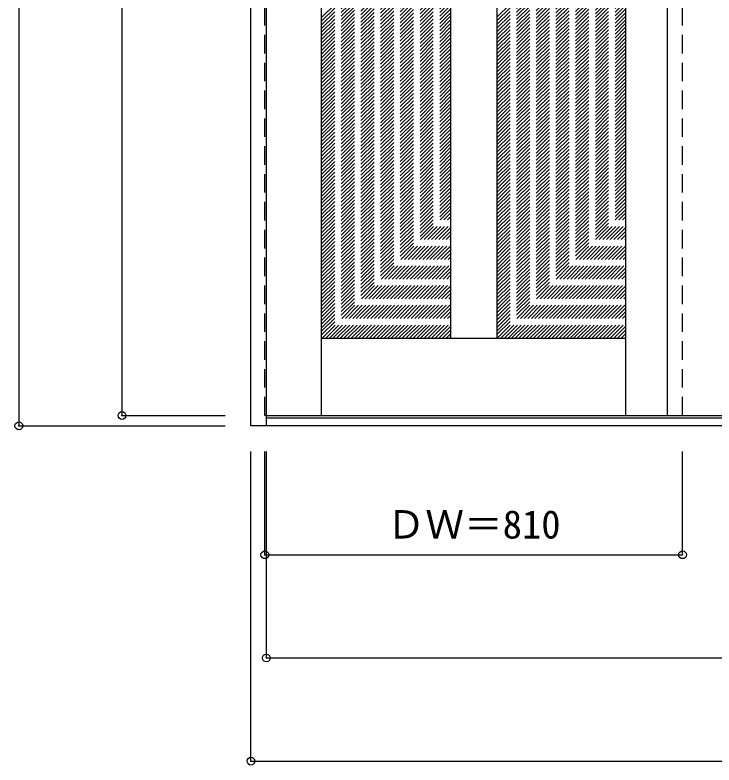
# Model space of a CAD drawing. Units: millimetres, scale not verified. Extents: x -1733 to 2026, y -1756 to 1156.
# Drawn here: x -1646 to -290, y -1756 to -302 of the extents above; entities that cross this region are included whole.
import ezdxf
from ezdxf.enums import TextEntityAlignment as Align

# ---------------------------------------------------------------- set-up
doc = ezdxf.new("R2010")
doc.units = ezdxf.units.MM
doc.header["$LTSCALE"] = 30
doc.header["$PDMODE"] = 32
doc.header["$PDSIZE"] = 15
doc.linetypes.add('DASHED1', pattern=[1.8, 1.2, -0.6])
doc.layers.add('0-0', color=4, linetype='DASHED1')
doc.layers.add('0-1_寸法', color=7, linetype='Continuous')
doc.styles.add('ＭＳ ゴシック', font='')
doc.styles.get('ＭＳ ゴシック').set_extended_font_data('MS Gothic')

msp = doc.modelspace()

# ---------------------------------------------------------------- linework, layer by layer
at = {"layer": '0-0', "color": 3, "linetype": 'Continuous'}
for p, q in [((-1188.2, -1098.55), (-1188.2, 1148.45)), ((-1158.2, -1098.55), (-1158.2, 1148.45)), ((-1051.2, -1078.55), (-1051.2, 1104.45)), ((-461.2, -1078.55), (-461.2, 1104.45)), ((-381.2, 1104.45), (-381.2, -1078.55)), ((-801.2, 969.45), (-801.2, -928.55)), ((-711.2, 969.45), (-711.2, -928.55)), ((-1051.2, -928.55), (-461.2, -928.55)), ((-1158.2, -1078.55), (1208.8, -1078.55)), ((1988.8, -1083.55), (-1158.2, -1083.55)), ((2018.8, -1098.55), (-1188.2, -1098.55))]:
    msp.add_line(p, q, dxfattribs=at)
at = {"layer": '0-0'}
for p, q in [((-351.2, -1078.55), (-351.2, 1104.45)), ((-1051.2, -307.22), (-801.2, -57.22)), ((-711.2, -306.64), (-461.2, -56.64)), ((-1051.2, -314.3), (-801.2, -64.3)), ((-1051.2, -321.37), (-801.2, -71.37)), ((-711.2, -313.71), (-461.2, -63.71)), ((-711.2, -320.78), (-461.2, -70.78)), ((-1051.2, -328.44), (-801.2, -78.44)), ((-1051.2, -335.51), (-801.2, -85.51)), ((-711.2, -327.85), (-461.2, -77.85)), ((-711.2, -334.92), (-461.2, -84.92)), ((-1051.2, -342.58), (-801.2, -92.58)), ((-1051.2, -349.65), (-801.2, -99.65)), ((-711.2, -341.99), (-461.2, -91.99)), ((-711.2, -349.06), (-461.2, -99.06)), ((-1051.2, -356.72), (-801.2, -106.72)), ((-1051.2, -363.79), (-801.2, -113.79)), ((-711.2, -356.13), (-461.2, -106.13)), ((-711.2, -363.2), (-461.2, -113.2)), ((-1051.2, -370.86), (-801.2, -120.86)), ((-1051.2, -377.94), (-801.2, -127.94)), ((-711.2, -370.28), (-461.2, -120.28)), ((-711.2, -377.35), (-461.2, -127.35)), ((-1051.2, -385.01), (-801.2, -135.01)), ((-1051.2, -392.08), (-801.2, -142.08)), ((-711.2, -384.42), (-461.2, -134.42)), ((-711.2, -391.49), (-461.2, -141.49)), ((-1051.2, -399.15), (-801.2, -149.15)), ((-1051.2, -406.22), (-801.2, -156.22)), ((-711.2, -398.56), (-461.2, -148.56)), ((-711.2, -405.63), (-461.2, -155.63)), ((-1051.2, -413.29), (-801.2, -163.29)), ((-1051.2, -420.36), (-801.2, -170.36)), ((-711.2, -412.7), (-461.2, -162.7)), ((-711.2, -419.77), (-461.2, -169.77)), ((-1051.2, -427.43), (-801.2, -177.43)), ((-1051.2, -434.5), (-801.2, -184.5)), ((-711.2, -426.84), (-461.2, -176.84)), ((-711.2, -433.91), (-461.2, -183.91)), ((-1051.2, -441.57), (-801.2, -191.57)), ((-1051.2, -448.65), (-801.2, -198.65)), ((-711.2, -440.99), (-461.2, -190.99)), ((-711.2, -448.06), (-461.2, -198.06)), ((-1051.2, -455.72), (-801.2, -205.72)), ((-1051.2, -462.79), (-801.2, -212.79)), ((-711.2, -455.13), (-461.2, -205.13)), ((-711.2, -462.2), (-461.2, -212.2)), ((-1051.2, -469.86), (-801.2, -219.86)), ((-1051.2, -476.93), (-801.2, -226.93)), ((-711.2, -469.27), (-461.2, -219.27)), ((-711.2, -476.34), (-461.2, -226.34)), ((-1051.2, -484), (-801.2, -234)), ((-1051.2, -491.07), (-801.2, -241.07)), ((-711.2, -483.41), (-461.2, -233.41)), ((-711.2, -490.48), (-461.2, -240.48)), ((-1051.2, -498.14), (-801.2, -248.14)), ((-1051.2, -505.21), (-801.2, -255.21)), ((-711.2, -497.55), (-461.2, -247.55)), ((-711.2, -504.63), (-461.2, -254.63)), ((-711.2, -511.7), (-461.2, -261.7)), ((-1051.2, -512.29), (-801.2, -262.29)), ((-1051.2, -519.36), (-801.2, -269.36)), ((-711.2, -518.77), (-461.2, -268.77)), ((-711.2, -525.84), (-461.2, -275.84)), ((-1051.2, -526.43), (-801.2, -276.43)), ((-1051.2, -533.5), (-801.2, -283.5)), ((-1051.2, -540.57), (-801.2, -290.57)), ((-711.2, -532.91), (-461.2, -282.91)), ((-711.2, -539.98), (-461.2, -289.98)), ((-1051.2, -547.64), (-801.2, -297.64)), ((-1051.2, -554.71), (-801.2, -304.71)), ((-711.2, -547.05), (-461.2, -297.05)), ((-711.2, -554.12), (-461.2, -304.12)), ((-1051.2, -561.78), (-801.2, -311.78)), ((-1051.2, -568.85), (-801.2, -318.85)), ((-711.2, -561.19), (-461.2, -311.19)), ((-711.2, -568.27), (-461.2, -318.27)), ((-1051.2, -575.93), (-801.2, -325.93)), ((-1051.2, -583), (-801.2, -333)), ((-711.2, -575.34), (-461.2, -325.34)), ((-711.2, -582.41), (-461.2, -332.41)), ((-1051.2, -590.07), (-801.2, -340.07)), ((-1051.2, -597.14), (-801.2, -347.14)), ((-711.2, -589.48), (-461.2, -339.48)), ((-711.2, -596.55), (-461.2, -346.55)), ((-1051.2, -604.21), (-801.2, -354.21)), ((-1051.2, -611.28), (-801.2, -361.28)), ((-711.2, -603.62), (-461.2, -353.62)), ((-711.2, -610.69), (-461.2, -360.69)), ((-1051.2, -618.35), (-801.2, -368.35)), ((-1051.2, -625.42), (-801.2, -375.42)), ((-711.2, -617.76), (-461.2, -367.76)), ((-711.2, -624.83), (-461.2, -374.83)), ((-1051.2, -632.49), (-801.2, -382.49)), ((-1051.2, -639.56), (-801.2, -389.56)), ((-711.2, -631.9), (-461.2, -381.9)), ((-711.2, -638.98), (-461.2, -388.98)), ((-1051.2, -646.64), (-801.2, -396.64)), ((-1051.2, -653.71), (-801.2, -403.71)), ((-711.2, -646.05), (-461.2, -396.05)), ((-711.2, -653.12), (-461.2, -403.12)), ((-1051.2, -660.78), (-801.2, -410.78)), ((-1051.2, -667.85), (-801.2, -417.85)), ((-711.2, -660.19), (-461.2, -410.19)), ((-711.2, -667.26), (-461.2, -417.26)), ((-1051.2, -674.92), (-801.2, -424.92)), ((-1051.2, -681.99), (-801.2, -431.99)), ((-711.2, -674.33), (-461.2, -424.33)), ((-711.2, -681.4), (-461.2, -431.4)), ((-1051.2, -689.06), (-801.2, -439.06)), ((-1051.2, -696.13), (-801.2, -446.13)), ((-711.2, -688.47), (-461.2, -438.47)), ((-711.2, -695.54), (-461.2, -445.54)), ((-1051.2, -703.2), (-801.2, -453.2)), ((-1051.2, -710.28), (-801.2, -460.28)), ((-711.2, -702.62), (-461.2, -452.62)), ((-711.2, -709.69), (-461.2, -459.69)), ((-1051.2, -717.35), (-801.2, -467.35)), ((-1051.2, -724.42), (-801.2, -474.42)), ((-711.2, -716.76), (-461.2, -466.76)), ((-711.2, -723.83), (-461.2, -473.83)), ((-1051.2, -731.49), (-801.2, -481.49)), ((-1051.2, -738.56), (-801.2, -488.56)), ((-711.2, -730.9), (-461.2, -480.9)), ((-711.2, -737.97), (-461.2, -487.97)), ((-1051.2, -745.63), (-801.2, -495.63)), ((-1051.2, -752.7), (-801.2, -502.7)), ((-711.2, -745.04), (-461.2, -495.04)), ((-711.2, -752.11), (-461.2, -502.11)), ((-1051.2, -759.77), (-801.2, -509.77)), ((-1051.2, -766.84), (-801.2, -516.84)), ((-711.2, -759.18), (-461.2, -509.18)), ((-711.2, -766.26), (-461.2, -516.26)), ((-711.2, -773.33), (-461.2, -523.33)), ((-1051.2, -773.91), (-801.2, -523.91)), ((-1051.2, -780.99), (-801.2, -530.99)), ((-711.2, -780.4), (-461.2, -530.4)), ((-711.2, -787.47), (-461.2, -537.47)), ((-1051.2, -788.06), (-801.2, -538.06)), ((-1051.2, -795.13), (-801.2, -545.13)), ((-1051.2, -802.2), (-801.2, -552.2)), ((-711.2, -794.54), (-461.2, -544.54)), ((-711.2, -801.61), (-461.2, -551.61)), ((-1051.2, -809.27), (-801.2, -559.27)), ((-1051.2, -816.34), (-801.2, -566.34)), ((-711.2, -808.68), (-461.2, -558.68)), ((-711.2, -815.75), (-461.2, -565.75)), ((-1051.2, -823.41), (-801.2, -573.41)), ((-1051.2, -830.48), (-801.2, -580.48)), ((-711.2, -822.82), (-461.2, -572.82)), ((-711.2, -829.89), (-461.2, -579.89)), ((-1051.2, -837.55), (-801.2, -587.55)), ((-1051.2, -844.63), (-801.2, -594.63)), ((-711.2, -836.97), (-461.2, -586.97)), ((-711.2, -844.04), (-461.2, -594.04)), ((-1051.2, -851.7), (-801.2, -601.7)), ((-1051.2, -858.77), (-801.2, -608.77)), ((-711.2, -851.11), (-461.2, -601.11)), ((-711.2, -858.18), (-461.2, -608.18)), ((-1051.2, -865.84), (-801.2, -615.84)), ((-1051.2, -872.91), (-801.2, -622.91)), ((-711.2, -865.25), (-461.2, -615.25)), ((-711.2, -872.32), (-461.2, -622.32)), ((-1051.2, -879.98), (-801.2, -629.98)), ((-1051.2, -887.05), (-801.2, -637.05)), ((-711.2, -879.39), (-461.2, -629.39)), ((-711.2, -886.46), (-461.2, -636.46)), ((-1051.2, -894.12), (-801.2, -644.12)), ((-1051.2, -901.19), (-801.2, -651.19)), ((-711.2, -893.53), (-461.2, -643.53)), ((-711.2, -900.61), (-461.2, -650.61)), ((-1051.2, -908.27), (-801.2, -658.27)), ((-1051.2, -915.34), (-801.2, -665.34)), ((-711.2, -907.68), (-461.2, -657.68)), ((-711.2, -914.75), (-461.2, -664.75)), ((-1051.2, -922.41), (-801.2, -672.41)), ((-1050.27, -928.55), (-801.2, -679.48)), ((-711.2, -921.82), (-461.2, -671.82)), ((-710.86, -928.55), (-461.2, -678.89)), ((-1043.2, -928.55), (-801.2, -686.55)), ((-1036.13, -928.55), (-801.2, -693.62)), ((-703.79, -928.55), (-461.2, -685.96)), ((-696.72, -928.55), (-461.2, -693.03)), ((-1029.06, -928.55), (-801.2, -700.69)), ((-1021.99, -928.55), (-801.2, -707.76)), ((-689.65, -928.55), (-461.2, -700.1)), ((-682.58, -928.55), (-461.2, -707.17)), ((-1014.92, -928.55), (-801.2, -714.83)), ((-1007.85, -928.55), (-801.2, -721.9)), ((-675.51, -928.55), (-461.2, -714.24)), ((-668.44, -928.55), (-461.2, -721.32)), ((-1000.78, -928.55), (-801.2, -728.98)), ((-993.71, -928.55), (-801.2, -736.05)), ((-661.37, -928.55), (-461.2, -728.39)), ((-654.29, -928.55), (-461.2, -735.46)), ((-986.63, -928.55), (-801.2, -743.12)), ((-979.56, -928.55), (-801.2, -750.19)), ((-647.22, -928.55), (-461.2, -742.53)), ((-640.15, -928.55), (-461.2, -749.6)), ((-972.49, -928.55), (-801.2, -757.26)), ((-965.42, -928.55), (-801.2, -764.33)), ((-633.08, -928.55), (-461.2, -756.67)), ((-626.01, -928.55), (-461.2, -763.74)), ((-958.35, -928.55), (-801.2, -771.4)), ((-951.28, -928.55), (-801.2, -778.47)), ((-618.94, -928.55), (-461.2, -770.81)), ((-611.87, -928.55), (-461.2, -777.88)), ((-604.8, -928.55), (-461.2, -784.96)), ((-944.21, -928.55), (-801.2, -785.54)), ((-937.14, -928.55), (-801.2, -792.62)), ((-597.73, -928.55), (-461.2, -792.03)), ((-590.65, -928.55), (-461.2, -799.1)), ((-930.07, -928.55), (-801.2, -799.69)), ((-922.99, -928.55), (-801.2, -806.76)), ((-915.92, -928.55), (-801.2, -813.83)), ((-583.58, -928.55), (-461.2, -806.17)), ((-576.51, -928.55), (-461.2, -813.24)), ((-908.85, -928.55), (-801.2, -820.9)), ((-901.78, -928.55), (-801.2, -827.97)), ((-569.44, -928.55), (-461.2, -820.31)), ((-562.37, -928.55), (-461.2, -827.38)), ((-894.71, -928.55), (-801.2, -835.04)), ((-887.64, -928.55), (-801.2, -842.11)), ((-555.3, -928.55), (-461.2, -834.45)), ((-548.23, -928.55), (-461.2, -841.52)), ((-880.57, -928.55), (-801.2, -849.18)), ((-873.5, -928.55), (-801.2, -856.26)), ((-541.16, -928.55), (-461.2, -848.6)), ((-534.09, -928.55), (-461.2, -855.67)), ((-866.43, -928.55), (-801.2, -863.33)), ((-859.36, -928.55), (-801.2, -870.4)), ((-527.01, -928.55), (-461.2, -862.74)), ((-519.94, -928.55), (-461.2, -869.81)), ((-852.28, -928.55), (-801.2, -877.47)), ((-845.21, -928.55), (-801.2, -884.54)), ((-512.87, -928.55), (-461.2, -876.88)), ((-505.8, -928.55), (-461.2, -883.95)), ((-838.14, -928.55), (-801.2, -891.61)), ((-831.07, -928.55), (-801.2, -898.68)), ((-498.73, -928.55), (-461.2, -891.02)), ((-491.66, -928.55), (-461.2, -898.09)), ((-824, -928.55), (-801.2, -905.75)), ((-816.93, -928.55), (-801.2, -912.82)), ((-484.59, -928.55), (-461.2, -905.16)), ((-477.52, -928.55), (-461.2, -912.23)), ((-809.86, -928.55), (-801.2, -919.89)), ((-802.79, -928.55), (-801.2, -926.97)), ((-470.45, -928.55), (-461.2, -919.31)), ((-463.38, -928.55), (-461.2, -926.38)), ((-1158.2, -1078.55), (-1161.2, -1078.55))]:
    msp.add_line(p, q, dxfattribs=at)
msp.add_lwpolyline([(-1161.2, -1078.55), (-1161.2, 1104.45), (-1158.2, 1104.45)], dxfattribs=at)
at = {"layer": '0-1_寸法', "color": 4}
for p, q in [((-1638.2, 1148.45), (-1638.2, -1098.55)), ((-1438.2, 1104.45), (-1438.2, -1078.55)), ((-1438.2, -1078.55), (-1238.2, -1078.55)), ((-1638.2, -1098.55), (-1238.2, -1098.55)), ((-1188.2, -1748.55), (-1188.2, -1148.55)), ((-1161.2, -1348.55), (-1161.2, -1148.55)), ((-1158.2, -1548.55), (-1158.2, -1148.55))]:
    msp.add_line(p, q, dxfattribs=at)
for points in [[(-1188.2, -1748.55), (2018.8, -1748.55), (2018.8, -1148.55)], [(-1161.2, -1348.55), (-351.2, -1348.55), (-351.2, -1148.55)], [(-1158.2, -1548.55), (1178.8, -1548.55), (1178.8, -1148.55)]]:
    msp.add_lwpolyline(points, dxfattribs=at)
at = {"layer": '0-1_寸法'}
for p in [(-1438.2, -1078.55), (-1638.2, -1098.55), (-1161.2, -1348.55), (-351.2, -1348.55), (-1158.2, -1548.55), (-1188.2, -1748.55)]:
    msp.add_point(p, dxfattribs=at)

# ---------------------------------------------------------------- texts
at = {"layer": '0-1_寸法', "style": 'ＭＳ ゴシック'}
msp.add_text('ＤＷ＝810', height=54.99, dxfattribs=at).set_placement((-924.95, -1333.55), align=Align.BOTTOM_LEFT)

doc.saveas('drawing.dxf')
